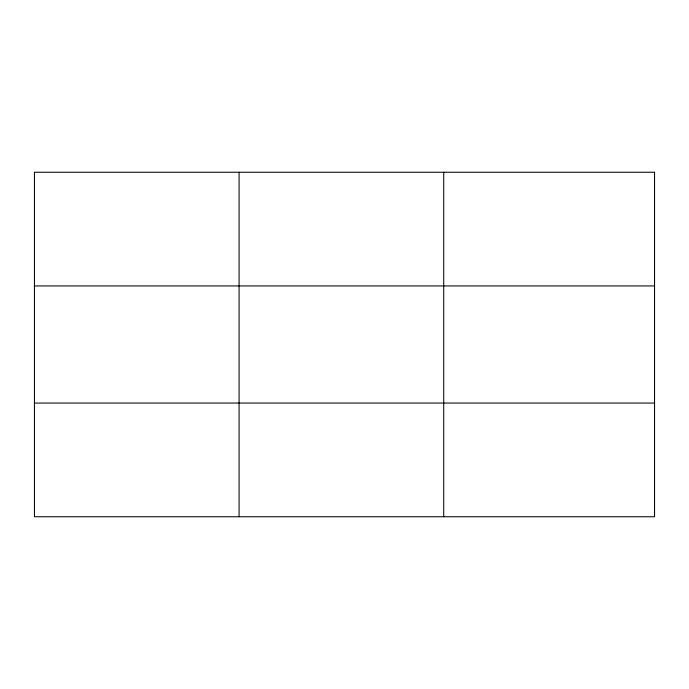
<?xml version="1.0" encoding="UTF-8"?>
<svg xmlns="http://www.w3.org/2000/svg" width="689" height="689" viewBox="0 0 689 689"><rect width="100%" height="100%" fill="white"/><g stroke="black" fill="none" stroke-linecap="round" stroke-linejoin="round"><path stroke-width="1.03" d="M239.083 516.75L239.083 172.25M443.716 516.75L443.716 172.25M34.45 285.935L654.55 285.935M34.45 403.065L654.55 403.065M654.55 172.25L34.45 172.25L34.45 516.75L654.55 516.75L654.55 172.25"/></g></svg>
